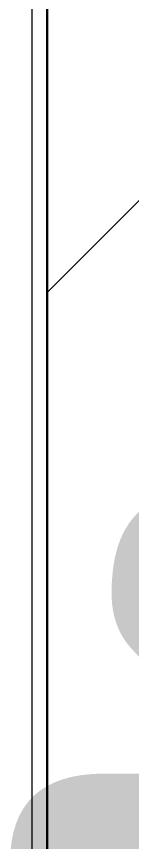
# Model space of a CAD drawing. Header units: millimetres. Extents: x -13069 to 207500, y -71366 to 56785.
# Drawn here: x 47418.5 to 47433.5, y 9320 to 9427.2 of the extents above; entities that cross this region are included whole.
import ezdxf

# ---------------------------------------------------------------- set-up
doc = ezdxf.new("R2010")
doc.units = ezdxf.units.MM
for name, color, linetype, lineweight in [('Отметки', 7, 'Continuous', 9), ('Стены внутренние', 7, 'Continuous', 18), ('Стены несущие', 7, 'Continuous', 30), ('Стены отделка', 7, 'Continuous', 30)]:
    doc.layers.add(name, color=color, linetype=linetype, lineweight=lineweight)
doc.styles.add('GOST Common_1', font='GOST_Common.ttf', dxfattribs={"width": 0.9, "height": 250})

msp = doc.modelspace()

# ---------------------------------------------------------------- hatches: boundary and pattern name
at = {"layer": 'Стены внутренние', "lineweight": 9}
h = msp.add_hatch(dxfattribs=at)
h.set_pattern_fill('FP_3', color=256, style=0, pattern_type=2)
h.set_pattern_definition([(45, (0, 0), (-381.661, 381.661), []), (45, (134.94, 0), (0, 763.322), []), (45, (-134.94, 0), (0, 763.322), [])])
h.paths.add_polyline_path([(47442.5, 7325), (47522.5, 7325), (47522.5, 9646.429), (47422.5, 9646.429), (47420.5, 9644.429), (47420.5, 9634.429), (47422.5, 9634.429), (47422.5, 7325)])

# ---------------------------------------------------------------- linework, layer by layer
at = {"layer": 'Стены несущие'}
msp.add_line((47422.5, 7225), (47422.5, 9634.429), dxfattribs=at)
at = {"layer": 'Стены отделка', "lineweight": 9}
msp.add_line((47420.5, 9634.429), (47420.5, 8604.011), dxfattribs=at)

# ---------------------------------------------------------------- texts
at = {"layer": 'Отметки', "lineweight": 20, "insert": (46439.725, 9468.88), "char_height": 250, "width": 1306.39347, "attachment_point": 1, "line_spacing_factor": 1.022761, "style": 'GOST Common_1'}
msp.add_mtext('+3,280 *', dxfattribs=at)

doc.saveas('drawing.dxf')
